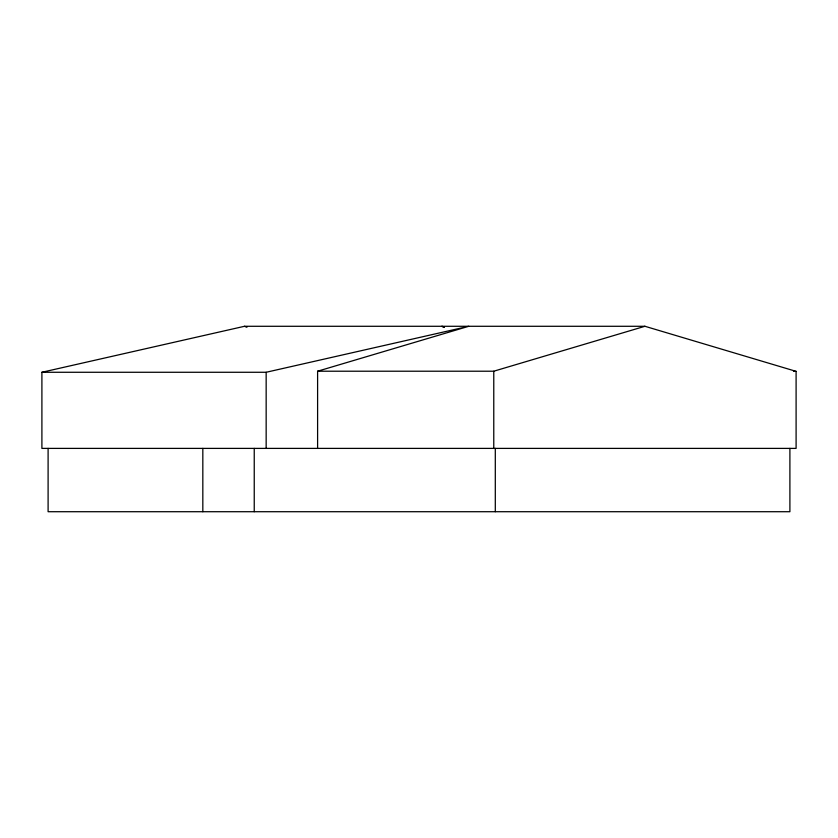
<?xml version="1.0" encoding="UTF-8"?>
<svg xmlns="http://www.w3.org/2000/svg" width="838" height="838" viewBox="0 0 838 838"><rect width="100%" height="100%" fill="white"/><g stroke="black" fill="none" stroke-linecap="round" stroke-linejoin="round"><path stroke-width="1.26" d="M317.602 448.393L317.602 371.213L468.767 326.286L266.159 372.271L41.9 372.271L41.9 448.393L796.1 448.393L796.1 371.36L644.935 326.286L244.507 326.286L41.9 372.271M317.602 371.213L493.771 371.213L644.935 326.286M793.492 371.36L796.1 371.36M444.255 327.03L441.752 326.286L444.161 327.302M244.507 326.286L246.917 327.302M789.899 448.393L789.899 511.714L48.101 511.714L48.101 448.393M495.3 448.393L495.3 511.714M493.771 371.213L493.771 448.393M266.159 372.271L266.159 448.393M254.239 448.393L254.239 511.714M202.827 448.393L202.827 511.714"/></g></svg>
